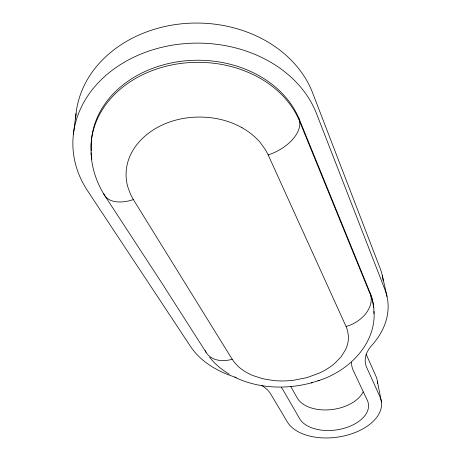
<?xml version="1.0" encoding="UTF-8"?>
<svg xmlns="http://www.w3.org/2000/svg" width="461" height="461" viewBox="0 0 461 461"><rect width="100%" height="100%" fill="white"/><g stroke="black" fill="none" stroke-linecap="round" stroke-linejoin="round"><path stroke-width="0.69" d="M73.339 134.635L76.059 113.446M317.86 380.867C347.825 371.704 376.049 344.707 374.061 311.388M234.764 377.254C258.673 388.75 286.898 389.62 312.23 382.618M311.238 382.941L319.225 380.429M241.916 127.651C233.456 122.891 224.109 119.802 214.532 118.258A74.993 58.697 -0.5 0 0 188.071 117.757C175.975 119.209 164.11 123.099 153.778 129.61A75.051 58.772 -0.6 0 0 136.519 145.059C131.627 151.381 128.112 158.815 126.752 166.721A74.515 58.42 -0.6 0 0 127.651 186.463L130.596 194.502L133.379 199.59L232.2 359.269L234.557 362.6L239.034 367.181A61.544 40.153 -6.5 0 0 253.095 375.611L262.874 378.763L273.529 380.532A62.091 40.539 -6.5 0 0 293.144 380.331L306.934 377.657L319.715 372.92A62.114 40.545 -6.4 0 0 334.721 363.389L341.175 356.739L345.675 349.455A61.549 40.136 -6.4 0 0 348.418 335.971L347.467 330.232L346.084 326.515L268.175 154.954L265.415 149.675L259.964 142.195A74.451 58.311 -0.4 0 0 241.916 127.657M229.209 374.148C221.776 369.641 214.838 364.19 209.628 357.171M206.09 352.354L162.514 284.068L104.399 195.078C96.574 182.383 91.537 167.758 91.117 152.775M290.649 386.312L297.189 397.912A34.886 21.333 -8 0 0 330.289 409.725A34.886 21.333 -8 0 0 363.124 391.959M366.115 354.106L375.963 376.262A47.754 29.21 -8 0 1 377.547 383.564M382.29 275.419L387.01 296.458M370.321 293.19L370.886 295.893A88.708 59.469 -6.5 0 1 373.842 313.578M377.415 381.466L381.472 402.101M299.218 118.771L299.65 121.427L370.886 295.893A29.936 21.765 -23.7 0 1 346.084 326.515M383.177 280.818A101.068 69.669 -6.5 0 0 380.181 268.44L312.656 92.955A121.37 99.668 0.4 0 0 180.493 23.926A121.37 99.668 0.4 0 0 75.639 118.967M261.831 385.569A40.095 24.352 -3.7 0 1 270.653 393.93L287.364 421.959A48.71 28.997 -7.9 0 0 347.133 435.178A48.71 28.997 -7.9 0 0 380.02 396.938L366.639 367.308A41.986 26.104 -11.7 0 1 371.779 345.404A103.345 69.519 -6.5 0 0 384.889 289.491L316.471 113.515A124.654 100.36 0 0 0 149.387 50.889A124.654 100.36 0 0 0 87.486 190.635L190.554 346.482A103.345 69.519 -6.5 0 0 236.257 377.473M281.273 387.367A53.482 32.489 -3.7 0 1 283.336 390.409L299.615 418.651A35.583 21.177 -7.9 0 0 343.393 428.488A35.583 21.177 -7.9 0 0 367.325 400.367L353.483 370.961A56.006 34.834 -11.7 0 1 351.391 362.277M91.364 150.897A106.71 85.815 0 0 1 178.102 61.722A106.71 85.815 0 0 1 299.304 119.295L370.437 293.732A88.506 59.486 -6.5 0 1 373.445 307.683M91.843 159.178A106.998 85.867 -0.1 0 1 174.379 64.442A106.998 85.867 -0.1 0 1 299.65 121.427A36.079 20.918 -24.9 0 1 268.175 154.954M133.379 199.59A35.013 19.708 -30.2 0 1 103.575 193.32M232.2 359.269A29.199 20.71 -31.3 0 1 205.168 350.533"/></g></svg>
